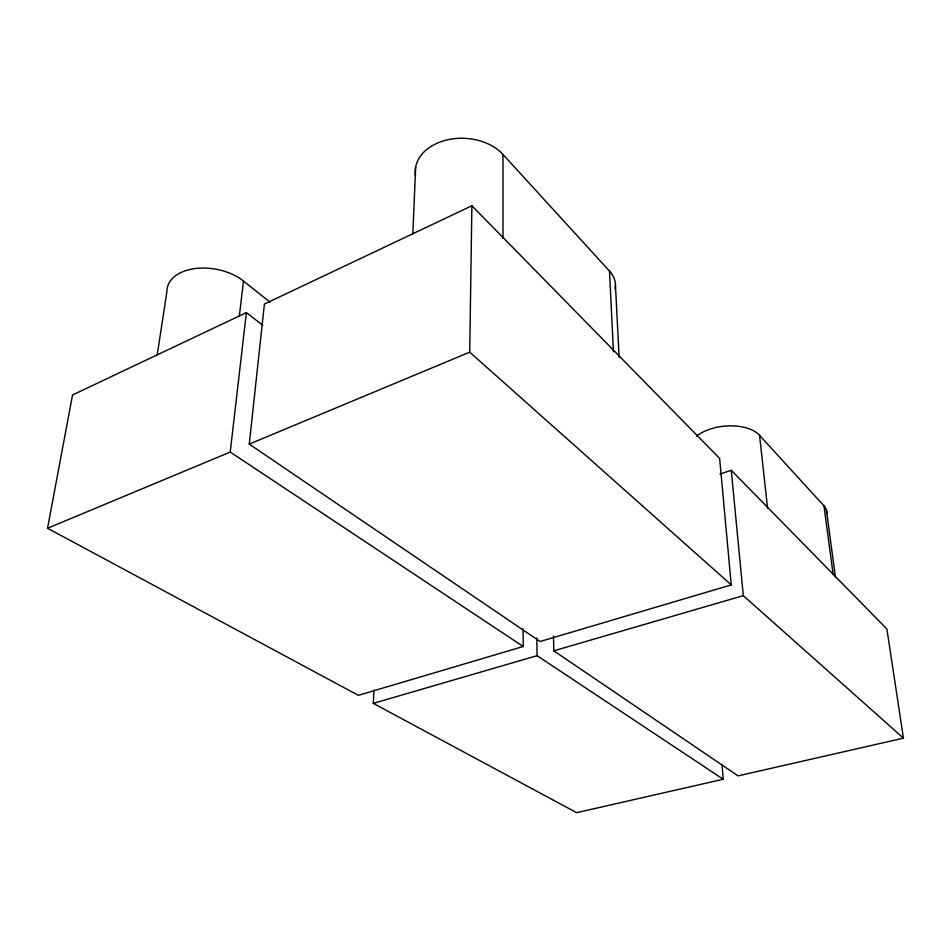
<?xml version="1.0" encoding="UTF-8"?>
<svg xmlns="http://www.w3.org/2000/svg" width="951" height="951" viewBox="0 0 951 951"><rect width="100%" height="100%" fill="white"/><g stroke="black" fill="none" stroke-linecap="round" stroke-linejoin="round"><path stroke-width="1.43" d="M731.248 584.901L469.723 352.155L471.886 205.761L264.414 304.07L249.257 444.117L540.085 641.509L731.248 584.901L719.634 458.441L471.886 205.761M412.841 233.72L415.658 166.924M722.035 764.533L723.236 779.249L576.639 812.677L373.291 703.371L373.945 690.153M246.392 312.606L72.538 394.986L47.55 528.257L230.225 452.058L246.392 312.606L262.821 325.325M239.319 316.279L243.504 281.056A44.507 27.317 10.3 0 0 194.967 268.574A44.507 27.317 10.3 0 0 166.972 291.244L157.117 355.543M249.257 444.117L469.723 352.155M720.014 474.074L731.248 470.281L886.891 629.015L903.45 738.154L738.047 775.873L553.791 650.817L553.494 636.005M523.086 628.873L523.228 646.502L358.349 695.336L47.55 528.257M373.291 703.371L537.065 655.691L723.236 779.249M553.791 650.817L743.313 595.647L903.45 738.154M230.225 452.058L523.228 646.502M243.504 281.056L270.167 302.252M415.539 175.971A48.002 34.581 2.7 0 1 446.411 140.07A48.002 34.581 2.7 0 1 502.984 154.466L609.496 271.059A43.413 28.375 -2.3 0 1 615.083 288.914M696.477 436.152A37.315 20.435 -5.9 0 1 759.564 435.332L823.97 505.825A34.747 17.391 -6.7 0 1 826.704 513.469M826.419 510.045L835.418 577.102M823.97 505.825L833.147 574.57M759.564 435.332L767.576 508.203M731.248 470.281L743.313 595.647M615.44 285.205L619.16 357.493M609.496 271.059L613.454 351.763M536.828 637.99L537.065 655.691M502.984 154.466L502.984 238.38"/></g></svg>
